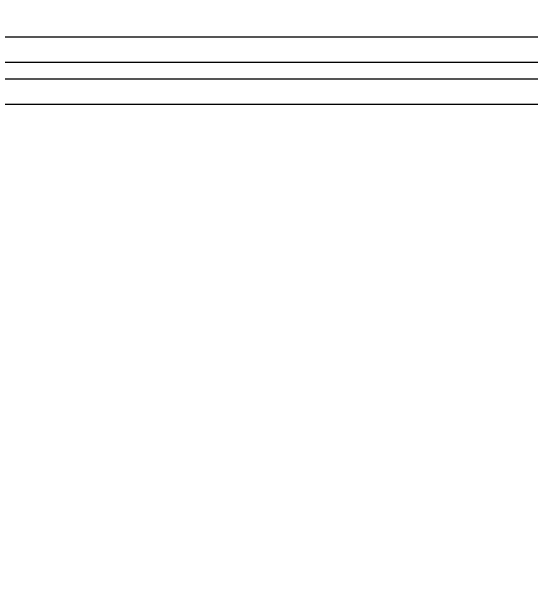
# Model space of a CAD drawing. Header units: millimetres. Extents: x 6110 to 6704, y -2661 to -1821.
# Drawn here: x 6285.84 to 6311.13, y -2327.69 to -2299.56 of the extents above; entities that cross this region are included whole.
import ezdxf

# ---------------------------------------------------------------- set-up
doc = ezdxf.new("R2010")
doc.units = ezdxf.units.MM
doc.header["$LTSCALE"] = 0.1
doc.linetypes.add('HIDDEN2', pattern=[4.7625, 3.175, -1.5875])
doc.layers.add('1', color=4, linetype='HIDDEN2', lineweight=13)
doc.layers.add('DIM', color=3, linetype='Continuous', lineweight=9)

msp = doc.modelspace()

# ---------------------------------------------------------------- hatches: boundary and pattern name
at = {"layer": 'DIM'}
h = msp.add_hatch(dxfattribs=at)
h.set_pattern_fill('ANSI31', color=2)
edge = h.paths.add_edge_path()
edge.add_line((6619.617, -2595.98), (6619.617, -1962.206))
edge.add_line((6634.617, -1966.11), (6619.617, -1966.11))
edge.add_line((6634.617, -2610.98), (6634.617, -1966.11))
edge.add_line((6634.617, -2610.98), (6184.457, -2610.98))
edge.add_line((6619.617, -2595.98), (6184.457, -2595.98))
edge.add_line((6184.457, -2610.98), (6184.457, -2595.98))

# ---------------------------------------------------------------- linework, layer by layer
at = {"layer": '1', "color": 7, "linetype": 'Continuous', "lineweight": -3}
for p, q in [((6243.193, -2300.794), (6323.072, -2300.794)), ((6323.072, -2302.043), (6243.193, -2302.043)), ((6243.986, -2302.836), (6322.279, -2302.836)), ((6322.279, -2304.084), (6243.986, -2304.084))]:
    msp.add_line(p, q, dxfattribs=at)

doc.saveas('drawing.dxf')
